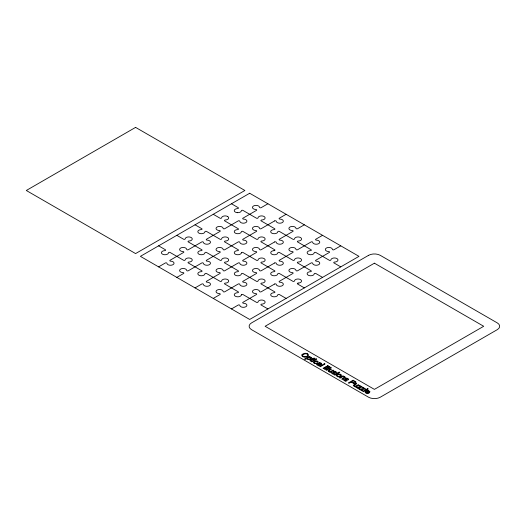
<?xml version="1.0" encoding="UTF-8"?>
<svg xmlns="http://www.w3.org/2000/svg" width="526" height="526" viewBox="0 0 526 526"><rect width="100%" height="100%" fill="white"/><g stroke="black" fill="none" stroke-linecap="round" stroke-linejoin="round"><path stroke-width="0.79" d="M237.265 212.655L237.443 212.662A3.544 2.045 0 0 0 241.283 211.038L241.342 210.762A0.947 0.546 0 0 1 241.953 210.282A0.947 0.546 0 0 1 242.959 210.407L256.412 218.172A0.947 0.546 0 0 0 257.424 218.297A0.947 0.546 0 0 0 258.036 217.817A3.537 2.045 0 0 1 261.639 215.903A3.537 2.045 0 0 1 265.104 217.902A3.537 2.045 0 0 1 261.784 219.986A0.947 0.546 0 0 0 260.962 220.341A0.947 0.546 0 0 0 261.179 220.92L274.631 228.685A0.947 0.546 0 0 1 274.848 229.27A0.947 0.546 0 0 1 274.02 229.625A3.537 2.045 0 0 0 270.699 231.71A3.537 2.045 0 0 0 274.164 233.708A3.537 2.045 0 0 0 277.774 231.795A0.947 0.546 0 0 1 278.385 231.315A0.947 0.546 0 0 1 279.391 231.44L292.877 239.225A0.947 0.546 0 0 0 293.889 239.35A0.947 0.546 0 0 0 294.501 238.87A3.537 2.045 0 0 1 298.104 236.956A3.537 2.045 0 0 1 301.576 238.955A3.537 2.045 0 0 1 298.255 241.04A0.947 0.546 0 0 0 297.427 241.395A0.947 0.546 0 0 0 297.644 241.973L311.057 249.719A0.947 0.546 0 0 1 311.28 250.304A0.947 0.546 0 0 1 310.445 250.659A3.537 2.045 0 0 0 308.19 251.237A3.537 2.045 0 0 0 309.216 254.558A3.537 2.045 0 0 0 314.206 252.822A0.947 0.546 0 0 1 314.818 252.349A0.947 0.546 0 0 1 315.824 252.473L329.276 260.238A0.947 0.546 0 0 0 330.282 260.363A0.947 0.546 0 0 0 330.893 259.883A3.537 2.045 0 0 1 334.503 257.97A3.537 2.045 0 0 1 337.968 259.969A3.537 2.045 0 0 1 334.648 262.053A0.947 0.546 0 0 0 333.819 262.408A0.947 0.546 0 0 0 334.043 262.987L340.763 266.873M310.899 360.474L313.167 359.146L314.2 359.225L313.614 358.89L314.811 358.199L312.615 358.311L312.161 358.568L312.589 358.811L310.623 359.948M369.12 392.896L369.982 391.699L368.581 390.667L366.589 390.792L365.097 391.969L365.412 392.771L366.576 393.369L368.41 393.284L366.096 392.652L365.892 392.067L366.412 391.515L369.009 392.955M158.609 266.873L165.335 262.987A0.953 0.552 0 0 1 166.347 262.862A0.953 0.552 0 0 1 166.959 263.348A3.537 2.045 0 0 0 170.569 265.255A3.537 2.045 0 0 0 174.034 263.256A3.537 2.045 0 0 0 170.713 261.172A0.947 0.546 0 0 1 169.885 260.824A0.947 0.546 0 0 1 170.095 260.238L183.554 252.473A0.947 0.546 0 0 0 183.771 251.888A0.947 0.546 0 0 0 182.943 251.533A3.537 2.045 0 0 1 179.622 249.455A3.537 2.045 0 0 1 183.087 247.45A3.537 2.045 0 0 1 186.691 249.37A0.947 0.546 0 0 0 187.309 249.85A0.947 0.546 0 0 0 188.315 249.719L201.767 241.953A0.947 0.546 0 0 1 202.78 241.828A0.947 0.546 0 0 1 203.391 242.308A3.537 2.045 0 0 0 206.994 244.222A3.537 2.045 0 0 0 210.466 242.223A3.537 2.045 0 0 0 207.145 240.139A0.947 0.546 0 0 1 206.317 239.784A0.947 0.546 0 0 1 206.534 239.205L219.98 231.44A0.947 0.546 0 0 0 220.203 230.855A0.947 0.546 0 0 0 219.375 230.5A3.537 2.045 0 0 1 216.055 228.422A3.537 2.045 0 0 1 219.52 226.423A3.537 2.045 0 0 1 223.123 228.337A0.947 0.546 0 0 0 223.741 228.817A0.947 0.546 0 0 0 224.747 228.685L238.199 220.92A0.947 0.546 0 0 1 239.205 220.795A0.947 0.546 0 0 1 239.817 221.275A3.537 2.045 0 0 0 243.426 223.188A3.537 2.045 0 0 0 246.891 221.19A3.537 2.045 0 0 0 243.577 219.105L243.531 219.105A0.947 0.546 0 0 1 242.729 218.731A0.947 0.546 0 0 1 242.966 218.172L256.412 210.407A0.947 0.546 0 0 0 256.629 209.821A0.947 0.546 0 0 0 255.8 209.473A3.537 2.045 0 0 1 252.48 207.389A3.537 2.045 0 0 1 255.952 205.39A3.537 2.045 0 0 1 259.555 207.303A0.947 0.546 0 0 0 260.166 207.783A0.947 0.546 0 0 0 261.179 207.652L267.905 203.772M176.828 277.386L183.554 273.507A0.947 0.546 0 0 0 183.771 272.922A0.947 0.546 0 0 0 182.943 272.567A3.537 2.045 0 0 1 179.622 270.489A3.537 2.045 0 0 1 183.087 268.484A3.537 2.045 0 0 1 186.691 270.403A0.947 0.546 0 0 0 187.309 270.877A0.947 0.546 0 0 0 188.315 270.752L201.767 262.987A0.947 0.546 0 0 1 202.78 262.862A0.947 0.546 0 0 1 203.391 263.342A3.537 2.045 0 0 0 206.994 265.255A3.537 2.045 0 0 0 210.466 263.256A3.537 2.045 0 0 0 207.145 261.172A0.947 0.546 0 0 1 206.317 260.817A0.947 0.546 0 0 1 206.534 260.238L219.98 252.473A0.947 0.546 0 0 0 220.203 251.888A0.947 0.546 0 0 0 219.375 251.533A3.537 2.045 0 0 1 216.055 249.455A3.537 2.045 0 0 1 219.52 247.45A3.537 2.045 0 0 1 223.123 249.37A0.947 0.546 0 0 0 223.741 249.85A0.947 0.546 0 0 0 224.747 249.719L238.199 241.953A0.947 0.546 0 0 1 239.205 241.828A0.947 0.546 0 0 1 239.817 242.308A3.537 2.045 0 0 0 243.426 244.222A3.537 2.045 0 0 0 246.891 242.223A3.537 2.045 0 0 0 243.577 240.139A0.947 0.546 0 0 1 242.742 239.784A0.947 0.546 0 0 1 242.966 239.205L256.412 231.44A0.947 0.546 0 0 0 256.629 230.855A0.947 0.546 0 0 0 255.8 230.5A3.537 2.045 0 0 1 252.48 228.422A3.537 2.045 0 0 1 255.945 226.417A3.537 2.045 0 0 1 259.555 228.337A0.947 0.546 0 0 0 260.173 228.817A0.947 0.546 0 0 0 261.179 228.685L274.631 220.92M286.118 214.286L279.391 218.172A0.947 0.546 0 0 0 279.175 218.757A0.947 0.546 0 0 0 280.003 219.105A3.537 2.045 0 0 1 283.323 221.19A3.537 2.045 0 0 1 279.858 223.188A3.537 2.045 0 0 1 276.249 221.275A0.947 0.546 0 0 0 275.637 220.795A0.947 0.546 0 0 0 274.631 220.927M195.041 287.906L201.767 284.02A0.947 0.546 0 0 1 202.78 283.895A0.947 0.546 0 0 1 203.391 284.375A3.537 2.045 0 0 0 206.994 286.289A3.537 2.045 0 0 0 210.466 284.29A3.537 2.045 0 0 0 207.145 282.206A0.947 0.546 0 0 1 206.317 281.851A0.947 0.546 0 0 1 206.534 281.272L219.98 273.507A0.947 0.546 0 0 0 220.203 272.922A0.947 0.546 0 0 0 219.375 272.567A3.537 2.045 0 0 1 216.055 270.489A3.537 2.045 0 0 1 219.52 268.484A3.537 2.045 0 0 1 223.123 270.403A0.947 0.546 0 0 0 223.741 270.877A0.947 0.546 0 0 0 224.747 270.752L238.199 262.987A0.947 0.546 0 0 1 239.205 262.862A0.947 0.546 0 0 1 239.817 263.342A3.537 2.045 0 0 0 243.426 265.255A3.537 2.045 0 0 0 246.891 263.256A3.537 2.045 0 0 0 243.577 261.172A0.947 0.546 0 0 1 242.742 260.817A0.947 0.546 0 0 1 242.966 260.238L256.412 252.473A0.947 0.546 0 0 0 256.629 251.888A0.947 0.546 0 0 0 255.8 251.533A3.537 2.045 0 0 1 252.48 249.455A3.537 2.045 0 0 1 255.952 247.45A3.537 2.045 0 0 1 259.555 249.37A0.947 0.546 0 0 0 260.173 249.85A0.947 0.546 0 0 0 261.179 249.719L274.631 241.953M304.337 224.806L297.611 228.685A0.947 0.546 0 0 1 296.598 228.817A0.947 0.546 0 0 1 295.987 228.337A3.537 2.045 0 0 0 292.377 226.423A3.537 2.045 0 0 0 288.912 228.422A3.537 2.045 0 0 0 292.232 230.506A0.947 0.546 0 0 1 293.061 230.855A0.947 0.546 0 0 1 292.844 231.44L279.391 239.205A0.947 0.546 0 0 0 279.175 239.784A0.947 0.546 0 0 0 280.003 240.139A3.537 2.045 0 0 1 283.323 242.223A3.537 2.045 0 0 1 279.858 244.222A3.537 2.045 0 0 1 276.249 242.308A0.947 0.546 0 0 0 275.637 241.828A0.947 0.546 0 0 0 274.631 241.953M213.26 298.42L219.98 294.54A0.953 0.552 0 0 0 220.197 293.955A0.953 0.552 0 0 0 219.362 293.6A3.537 2.045 0 0 1 216.055 291.522A3.537 2.045 0 0 1 219.52 289.517A3.537 2.045 0 0 1 223.123 291.437A0.953 0.552 0 0 0 223.734 291.91A0.953 0.552 0 0 0 224.747 291.785L238.199 284.02A0.947 0.546 0 0 1 239.205 283.895A0.947 0.546 0 0 1 239.817 284.375A3.537 2.045 0 0 0 243.426 286.289A3.537 2.045 0 0 0 246.891 284.29A3.537 2.045 0 0 0 243.577 282.206A0.947 0.546 0 0 1 242.742 281.851A0.947 0.546 0 0 1 242.966 281.272L256.412 273.507A0.947 0.546 0 0 0 256.629 272.922A0.947 0.546 0 0 0 255.8 272.567A3.537 2.045 0 0 1 252.48 270.489A3.537 2.045 0 0 1 255.945 268.484A3.537 2.045 0 0 1 259.555 270.403A0.947 0.546 0 0 0 260.173 270.877A0.947 0.546 0 0 0 261.179 270.752L274.631 262.987M322.55 235.319L315.824 239.205A0.947 0.546 0 0 0 315.607 239.784A0.947 0.546 0 0 0 316.435 240.139A3.537 2.045 0 0 1 319.755 242.223A3.537 2.045 0 0 1 316.29 244.222A3.537 2.045 0 0 1 312.681 242.308A0.947 0.546 0 0 0 312.069 241.828A0.947 0.546 0 0 0 311.063 241.953L297.611 249.719A0.947 0.546 0 0 1 296.598 249.85A0.947 0.546 0 0 1 295.987 249.37A3.537 2.045 0 0 0 292.377 247.45A3.537 2.045 0 0 0 288.912 249.455A3.537 2.045 0 0 0 292.232 251.533A0.947 0.546 0 0 1 293.061 251.888A0.947 0.546 0 0 1 292.844 252.473L279.391 260.238A0.947 0.546 0 0 0 279.175 260.817A0.947 0.546 0 0 0 280.003 261.172A3.537 2.045 0 0 1 283.323 263.256A3.537 2.045 0 0 1 279.858 265.255A3.537 2.045 0 0 1 276.249 263.342A0.947 0.546 0 0 0 275.637 262.862A0.947 0.546 0 0 0 274.631 262.987M231.473 308.94L238.199 305.054A0.953 0.552 0 0 1 239.212 304.929A0.953 0.552 0 0 1 239.823 305.415A3.537 2.045 0 0 0 243.426 307.322A3.537 2.045 0 0 0 246.891 305.323A3.537 2.045 0 0 0 243.577 303.239A0.947 0.546 0 0 1 242.742 302.884A0.947 0.546 0 0 1 242.966 302.305L256.412 294.54A0.947 0.546 0 0 0 256.629 293.955A0.947 0.546 0 0 0 255.8 293.6A3.537 2.045 0 0 1 252.48 291.522A3.537 2.045 0 0 1 255.945 289.517A3.537 2.045 0 0 1 259.555 291.437A0.947 0.546 0 0 0 260.173 291.91A0.947 0.546 0 0 0 261.179 291.785L274.631 284.02M340.763 245.839L334.036 249.719A0.947 0.546 0 0 1 333.03 249.85A0.947 0.546 0 0 1 332.419 249.37A3.537 2.045 0 0 0 328.809 247.45A3.537 2.045 0 0 0 325.344 249.455A3.537 2.045 0 0 0 328.665 251.54A0.947 0.546 0 0 1 329.493 251.888A0.947 0.546 0 0 1 329.276 252.473L315.824 260.238A0.947 0.546 0 0 0 315.607 260.817A0.947 0.546 0 0 0 316.435 261.172A3.537 2.045 0 0 1 319.755 263.256A3.537 2.045 0 0 1 316.29 265.255A3.537 2.045 0 0 1 312.681 263.342A0.947 0.546 0 0 0 312.069 262.862A0.947 0.546 0 0 0 311.063 262.987L297.611 270.752A0.947 0.546 0 0 1 296.598 270.877A0.947 0.546 0 0 1 295.987 270.403A3.537 2.045 0 0 0 292.377 268.484A3.537 2.045 0 0 0 288.912 270.489A3.537 2.045 0 0 0 292.232 272.567A0.947 0.546 0 0 1 293.061 272.922A0.947 0.546 0 0 1 292.844 273.507L279.391 281.272A0.947 0.546 0 0 0 279.175 281.851A0.947 0.546 0 0 0 280.003 282.206A3.537 2.045 0 0 1 283.323 284.29A3.537 2.045 0 0 1 279.858 286.289A3.537 2.045 0 0 1 276.249 284.369A0.947 0.546 0 0 0 275.637 283.895A0.947 0.546 0 0 0 274.631 284.02M320.005 364.538L319.788 364.663A2.104 1.216 0 0 1 319.124 364.952C316.954 365.531 316.823 363.111 318.835 364.117M303.541 354.373L305.185 353.788A1.683 0.973 0 0 1 305.54 353.774C307.907 353.347 308.532 356.26 306.027 356.562A2.255 1.302 0 0 1 303.745 356.569A2.255 1.302 0 0 1 302.628 355.412A2.801 1.617 0 0 1 303.568 354.392M342.952 376.708L342.387 376.859A3.353 1.94 0 0 0 341.992 377.057L340.125 378.135L339.546 377.8L342.959 375.827L343.485 376.129L343.116 376.399A1.749 1.013 0 0 1 344.471 376.616M237.62 212.675L237.443 212.662A3.544 2.045 0 0 1 234.267 210.578A3.544 2.045 0 0 1 237.588 208.592A0.947 0.546 0 0 0 238.416 208.237A0.947 0.546 0 0 0 238.199 207.658L231.473 203.772M343.149 376.701L344.306 377.49L341.742 379.068L342.321 379.404L344.609 378.082A3.649 2.104 0 0 0 344.984 377.832M346.719 378.187L346.838 378.201A2.295 1.322 0 0 1 347.752 378.516M333.471 374.085L333.247 374.052A2.4 1.387 0 0 1 332.379 373.749M345.562 381.061L345.339 381.028A2.4 1.387 0 0 1 344.464 380.725A3.787 2.183 0 0 1 344.063 380.482L343.695 380.107A1.466 0.848 0 0 1 343.623 379.923A1.539 0.888 0 0 1 343.642 379.654L343.997 379.193L344.445 379.7A0.98 0.565 0 0 0 344.438 380.048C345.635 381.409 347.199 380.12 345.273 379.082M353.564 382.895L353.301 382.823A2.992 1.729 0 0 1 352.729 382.553L351.506 381.85L353.189 380.877L354.452 381.606A4.011 2.314 0 0 1 354.978 381.948A1.144 0.657 0 0 1 354.748 382.658A1.144 0.657 0 0 1 353.577 382.856M227.357 216.35L227.745 216.561M314.18 363.249L313.509 362.039L315.186 360.915L317.816 361.23L318.263 362.197L317.316 362.282A1.262 0.73 0 0 0 317.408 361.52A1.262 0.73 0 0 0 316.198 361.165A2.775 1.604 0 0 0 314.555 361.987M213.26 214.286L219.98 218.172A0.953 0.546 0 0 0 220.992 218.297A0.953 0.546 0 0 0 221.604 217.817A3.537 2.045 0 0 1 225.213 215.903A3.537 2.045 0 0 1 228.678 217.902A3.537 2.045 0 0 1 225.358 219.986A0.947 0.546 0 0 0 224.53 220.341A0.947 0.546 0 0 0 224.747 220.92L238.199 228.685A0.947 0.546 0 0 1 238.416 229.27A0.947 0.546 0 0 1 237.588 229.625A3.537 2.045 0 0 0 234.267 231.71A3.537 2.045 0 0 0 237.739 233.708A3.537 2.045 0 0 0 241.342 231.788A0.947 0.546 0 0 1 241.953 231.315A0.947 0.546 0 0 1 242.959 231.44L256.412 239.205A0.947 0.546 0 0 0 257.424 239.33A0.947 0.546 0 0 0 258.036 238.85A3.537 2.045 0 0 1 261.639 236.937A3.537 2.045 0 0 1 265.111 238.935A3.537 2.045 0 0 1 261.79 241.02A0.947 0.546 0 0 0 260.962 241.375A0.947 0.546 0 0 0 261.179 241.953L274.664 249.738A0.947 0.546 0 0 1 274.881 250.323A0.947 0.546 0 0 1 274.053 250.678M322.55 277.386L315.824 273.507A0.947 0.546 0 0 0 314.818 273.375A0.947 0.546 0 0 0 314.2 273.855A3.537 2.045 0 0 1 313.2 275.164L313.174 275.177A3.537 2.045 0 0 1 307.44 274.572A3.537 2.045 0 0 1 310.445 271.686A0.947 0.546 0 0 0 311.28 271.337A0.947 0.546 0 0 0 311.057 270.752L297.611 262.987A0.947 0.546 0 0 1 297.387 262.408A0.947 0.546 0 0 1 298.222 262.053A3.537 2.045 0 0 0 301.543 259.969A3.537 2.045 0 0 0 298.071 257.97A3.537 2.045 0 0 0 294.468 259.883A0.947 0.546 0 0 1 293.85 260.363A0.947 0.546 0 0 1 292.844 260.238L279.431 252.493A0.953 0.552 0 0 0 278.425 252.362A0.953 0.552 0 0 0 277.807 252.848A3.537 2.045 0 0 1 274.204 254.762A3.537 2.045 0 0 1 270.739 252.763A3.537 2.045 0 0 1 274.059 250.678M195.041 224.806L201.767 228.685A0.947 0.546 0 0 1 201.984 229.27A0.947 0.546 0 0 1 201.156 229.625A3.537 2.045 0 0 0 197.842 231.71A3.537 2.045 0 0 0 201.307 233.708A3.537 2.045 0 0 0 204.916 231.795A0.947 0.546 0 0 1 205.521 231.315A0.947 0.546 0 0 1 206.534 231.44L219.98 239.205A0.947 0.546 0 0 0 220.992 239.33A0.947 0.546 0 0 0 221.604 238.85A3.537 2.045 0 0 1 225.207 236.937A3.537 2.045 0 0 1 228.678 238.935A3.537 2.045 0 0 1 225.358 241.02A0.947 0.546 0 0 0 224.53 241.375A0.947 0.546 0 0 0 224.747 241.953L238.199 249.719A0.947 0.546 0 0 1 238.416 250.304A0.947 0.546 0 0 1 237.588 250.659A3.537 2.045 0 0 0 234.267 252.736A3.537 2.045 0 0 0 237.739 254.742A3.537 2.045 0 0 0 241.342 252.822M304.337 287.906L297.611 284.02A0.947 0.546 0 0 1 297.387 283.442A0.947 0.546 0 0 1 298.222 283.087M176.828 235.319L183.554 239.205A0.947 0.546 0 0 0 184.56 239.33A0.947 0.546 0 0 0 185.172 238.85A3.537 2.045 0 0 1 188.781 236.937A3.537 2.045 0 0 1 192.246 238.935A3.537 2.045 0 0 1 188.926 241.02A0.947 0.546 0 0 0 188.098 241.375A0.947 0.546 0 0 0 188.315 241.953L201.767 249.719A0.947 0.546 0 0 1 201.984 250.304A0.947 0.546 0 0 1 201.156 250.659A3.537 2.045 0 0 0 197.842 252.743A3.537 2.045 0 0 0 201.307 254.742A3.537 2.045 0 0 0 204.91 252.822A0.947 0.546 0 0 1 205.521 252.349A0.947 0.546 0 0 1 206.527 252.473L219.98 260.238A0.947 0.546 0 0 0 220.992 260.363A0.947 0.546 0 0 0 221.604 259.883A3.537 2.045 0 0 1 225.213 257.97A3.537 2.045 0 0 1 228.678 259.969A3.537 2.045 0 0 1 225.358 262.053A0.947 0.546 0 0 0 224.53 262.408A0.947 0.546 0 0 0 224.747 262.987L238.232 270.772A0.947 0.546 0 0 1 238.449 271.357A0.947 0.546 0 0 1 237.62 271.712A3.537 2.045 0 0 0 234.307 273.796A3.537 2.045 0 0 0 237.772 275.795A3.537 2.045 0 0 0 241.375 273.875A0.947 0.546 0 0 1 241.993 273.402A0.947 0.546 0 0 1 242.999 273.527L256.412 281.272A0.947 0.546 0 0 0 257.424 281.397A0.947 0.546 0 0 0 258.036 280.917A3.537 2.045 0 0 1 261.646 279.004A3.537 2.045 0 0 1 265.111 281.002A3.537 2.045 0 0 1 261.79 283.087A0.947 0.546 0 0 0 260.962 283.442A0.947 0.546 0 0 0 261.179 284.02L274.631 291.785A0.947 0.546 0 0 1 274.848 292.371A0.947 0.546 0 0 1 274.02 292.726A3.537 2.045 0 0 0 270.699 294.803A3.537 2.045 0 0 0 274.164 296.809A3.537 2.045 0 0 0 277.774 294.889A0.947 0.546 0 0 1 278.385 294.409A0.947 0.546 0 0 1 279.391 294.54L286.118 298.42M158.609 245.839L165.335 249.719A0.947 0.546 0 0 1 165.559 250.304A0.947 0.546 0 0 1 164.723 250.659A3.531 2.038 0 0 0 161.423 252.743A3.531 2.038 0 0 0 164.881 254.735A3.531 2.038 0 0 0 168.478 252.822A0.947 0.546 0 0 1 169.096 252.349A0.947 0.546 0 0 1 170.102 252.473L183.554 260.238A0.947 0.546 0 0 0 184.56 260.363A0.947 0.546 0 0 0 185.172 259.883A3.544 2.045 0 0 1 188.781 257.97A3.544 2.045 0 0 1 192.246 259.969A3.544 2.045 0 0 1 188.926 262.053A0.947 0.546 0 0 0 188.098 262.408A0.947 0.546 0 0 0 188.321 262.987L201.767 270.752A0.947 0.546 0 0 1 201.984 271.337A0.947 0.546 0 0 1 201.156 271.692A3.537 2.045 0 0 0 197.842 273.77A3.537 2.045 0 0 0 201.307 275.775A3.537 2.045 0 0 0 204.916 273.855A0.947 0.546 0 0 1 205.521 273.382A0.947 0.546 0 0 1 206.534 273.507L220.019 281.292A0.947 0.546 0 0 0 221.025 281.417A0.947 0.546 0 0 0 221.637 280.937A3.544 2.045 0 0 1 225.246 279.023A3.544 2.045 0 0 1 228.711 281.022A3.544 2.045 0 0 1 225.391 283.106A0.947 0.546 0 0 0 224.563 283.461A0.947 0.546 0 0 0 224.786 284.04L238.199 291.785A0.947 0.546 0 0 1 238.416 292.371A0.947 0.546 0 0 1 237.588 292.726A3.537 2.045 0 0 0 234.267 294.803A3.537 2.045 0 0 0 237.739 296.809A3.537 2.045 0 0 0 241.342 294.889M267.905 308.94L261.179 305.054A0.947 0.546 0 0 1 260.962 304.469A0.947 0.546 0 0 1 261.79 304.12A3.544 2.045 0 0 0 265.104 302.036A3.544 2.045 0 0 0 261.639 300.03A3.544 2.045 0 0 0 258.029 301.95A0.947 0.546 0 0 1 257.424 302.43A0.947 0.546 0 0 1 256.412 302.305L242.966 294.54A0.947 0.546 0 0 0 241.533 294.593L241.506 294.613A0.953 0.552 0 0 0 241.342 294.889M366.918 391.259L368.831 392.357M310.932 360.698C311.852 361.336 309.498 361.23 310.038 360.349A4.333 2.505 0 0 1 310.636 359.955M316.79 363.302L316.29 362.933A1.328 0.769 0 0 1 314.686 363.032A1.328 0.769 0 0 1 314.114 362.151M333.182 372.099C334.917 372.96 333.76 374.512 332.353 373.072A0.98 0.565 0 0 1 332.36 372.724L331.913 372.217L331.551 372.678A1.539 0.888 0 0 0 331.538 372.947A1.466 0.848 0 0 0 331.61 373.131L331.978 373.499A3.787 2.183 0 0 0 332.373 373.749M319.992 364.551A6.674 3.853 0 0 1 318.848 364.11M366.938 391.265A1.407 0.809 0 0 1 368.529 391.088A1.407 0.809 0 0 1 369.357 391.89M369.272 391.89A1.762 1.019 0 0 1 368.811 392.343M355.648 381.639A1.979 1.144 0 0 1 355.734 382.816A1.979 1.144 0 0 1 353.959 383.408L350.947 382.172L349.034 383.276L348.409 382.921L353.124 380.199L355.017 381.291A5.898 3.406 0 0 1 355.583 381.659M345.589 381.061A1.407 0.815 0 0 0 346.825 380.844A1.565 0.901 0 0 0 346.95 380.758L347.055 380.666A1.045 0.605 0 0 0 347.18 380.476A1.249 0.717 0 0 0 347.094 380.081L346.266 379.18A6.536 3.774 0 0 1 346.161 379.068A0.75 0.434 0 0 1 346.069 378.832L346.614 378.588A0.671 0.388 0 0 1 346.844 378.621L347.732 379.141A0.815 0.473 0 0 1 347.712 379.47L348.219 379.884L348.534 379.516A1.039 0.598 0 0 0 348.56 379.364L348.462 379.082A2.183 1.262 0 0 0 348.311 378.904L348.015 378.667A3.491 2.019 0 0 0 347.758 378.51M345.22 379.029A1.256 0.723 0 0 1 346.713 378.201M344.458 376.629A1.67 0.967 0 0 1 345.089 377.859M333.497 374.078A1.407 0.815 0 0 0 334.733 373.868A1.565 0.901 0 0 0 334.865 373.776L334.97 373.69A1.045 0.605 0 0 0 335.088 373.499A1.249 0.717 0 0 0 335.009 373.105L334.174 372.198A6.536 3.774 0 0 1 334.076 372.092A0.75 0.434 0 0 1 333.984 371.856L334.529 371.612A0.671 0.388 0 0 1 334.76 371.639L335.641 372.158A0.815 0.473 0 0 1 335.621 372.487L336.134 372.908L336.449 372.533A1.039 0.598 0 0 0 336.476 372.382L336.41 372.165A2.183 1.262 0 0 0 336.219 371.921L335.923 371.685A3.491 2.019 0 0 0 335.673 371.534A2.295 1.322 0 0 0 334.753 371.218L334.694 371.211A1.256 0.723 0 0 0 333.136 372.053M316.803 363.315A2.091 1.203 0 0 1 314.134 363.275M307.421 358.403A2.393 1.381 0 0 1 309.295 357.318M308.683 359.159A1.223 0.71 0 0 1 307.315 358.39M310.596 357.989A2.433 1.407 0 0 1 308.663 359.1M309.268 357.246A1.23 0.71 0 0 1 310.754 358.002M301.996 354.833A3.787 2.189 0 0 1 302.91 353.998L303.956 353.531A3.11 1.795 0 0 1 305.376 353.294A3.044 1.756 0 0 1 307.414 353.722M307.427 353.715A3.445 1.986 0 0 1 308.078 356.102A3.445 1.986 0 0 1 304.252 357.088A3.189 1.841 0 0 1 301.944 354.826M298.216 283.087A3.537 2.045 0 0 0 301.536 281.002A3.537 2.045 0 0 0 298.071 279.004A3.537 2.045 0 0 0 294.461 280.917A0.947 0.546 0 0 1 293.85 281.397A0.947 0.546 0 0 1 292.844 281.272L279.391 273.507A0.947 0.546 0 0 0 278.385 273.382A0.947 0.546 0 0 0 277.774 273.855A3.537 2.045 0 0 1 274.164 275.775A3.537 2.045 0 0 1 270.699 273.77A3.537 2.045 0 0 1 274.02 271.692A0.947 0.546 0 0 0 274.848 271.337A0.947 0.546 0 0 0 274.625 270.752L261.212 263.007A0.947 0.546 0 0 1 260.995 262.428A0.947 0.546 0 0 1 261.823 262.073A3.537 2.045 0 0 0 265.143 259.989A3.537 2.045 0 0 0 261.678 257.99A3.537 2.045 0 0 0 258.069 259.903A0.947 0.546 0 0 1 257.457 260.383A0.947 0.546 0 0 1 256.451 260.258L242.966 252.473A0.947 0.546 0 0 0 241.953 252.349A0.947 0.546 0 0 0 241.342 252.822M328.835 370.896L330.21 371.534L333.05 370.107L333.629 370.442L330.216 372.415L329.697 372.119L330.196 371.823L328.618 371.58L328 370.705L330.861 368.844L331.439 369.18L329.342 370.396A3.932 2.268 0 0 0 328.96 370.639L328.835 370.876M354.103 385.486L355.484 386.123L358.324 384.697L358.903 385.032L355.484 387.005L354.971 386.709L355.471 386.419L353.893 386.176L353.275 385.295L356.135 383.434L356.713 383.77L354.655 384.953A3.932 2.268 0 0 0 354.235 385.236L354.103 385.486M320.945 363.808L320.485 364.262L319.223 363.795A7.14 4.123 0 0 0 318.677 363.565L318.625 363.551A1.999 1.157 0 0 0 318.013 363.42A1.335 0.769 0 0 0 316.81 363.637L316.553 363.834A1.23 0.71 0 0 0 316.422 364.058A1.348 0.776 0 0 0 316.422 364.301L317 364.873A2.472 1.427 0 0 0 317.967 365.228L318.756 365.314A1.762 1.019 0 0 0 318.447 365.623L319.058 365.971A1.788 1.032 0 0 1 319.374 365.609A7.41 4.28 0 0 1 319.723 365.386L321.255 364.492A3.55 2.051 0 0 0 321.61 364.255C322.609 362.223 315.935 362.539 320.281 363.21A2.755 1.591 0 0 1 320.584 363.381L320.945 363.808M311.445 357.989C309.794 361.658 306.467 357.443 305.119 359.442L304.541 359.107L309.268 356.378L309.794 356.681C308.854 357.101 311.583 356.766 311.445 357.989M340.67 375.301C336.482 379.47 336.758 371.981 340.67 375.301M336.495 375.531C336.936 377.287 339.586 377.227 340.815 376.274A2.341 1.348 0 0 0 341.308 374.913A2.341 1.348 0 0 0 339.415 374.039A1.999 1.157 0 0 0 338.33 374.177L337.613 374.446A4.478 2.584 0 0 0 337.173 374.703L336.495 375.531M135.59 127.384L26.3 190.484L135.59 253.578L244.886 190.484L135.59 127.384M249.686 193.252L140.396 256.353L249.686 319.453L358.982 256.353L249.686 193.252M368.555 255.34L251.533 322.905A8.278 4.78 0 0 0 251.533 329.657L368.555 397.222A8.278 4.78 0 0 0 380.259 397.222L497.28 329.657A8.278 4.78 0 0 0 497.28 322.905L380.259 255.34A8.278 4.78 0 0 0 368.555 255.34M374.407 263.184L265.117 326.284L374.407 389.378L483.703 326.284L374.407 263.184M314.765 359.554L311.353 361.526L311.931 361.862L315.344 359.883L314.765 359.554M316.067 358.804L315.403 359.186L315.981 359.521L316.645 359.133L316.067 358.804M324.476 363.657L319.755 366.379L320.334 366.714L325.055 363.992L324.476 363.657M326.488 366.32L323.069 368.292L323.648 368.621L327.067 366.648L326.488 366.32M327.783 365.563L327.119 365.951L327.698 366.287L328.362 365.899L327.783 365.563M329.23 366.405L324.516 369.127L325.094 369.462L329.809 366.734L329.23 366.405M330.696 367.247L325.982 369.969L326.561 370.304L331.275 367.582L330.696 367.247M337.837 372.868L334.418 374.841L334.996 375.176L338.415 373.204L337.837 372.868M339.138 372.119L338.468 372.507L339.046 372.835L339.717 372.454L339.138 372.119M356.556 387.083L356.089 387.353L359.113 389.102L359.613 388.813L357.272 387.498L362.427 387.07L359.633 385.453L359.166 385.729L361.23 386.899L356.556 387.083M359.85 388.984L359.383 389.253L362.407 391.002L362.907 390.713L360.566 389.398L365.721 388.97L362.927 387.36L362.46 387.629L364.525 388.799L359.85 388.984M367.687 388.602L362.973 391.324L363.551 391.66L368.266 388.938L367.687 388.602"/></g></svg>
